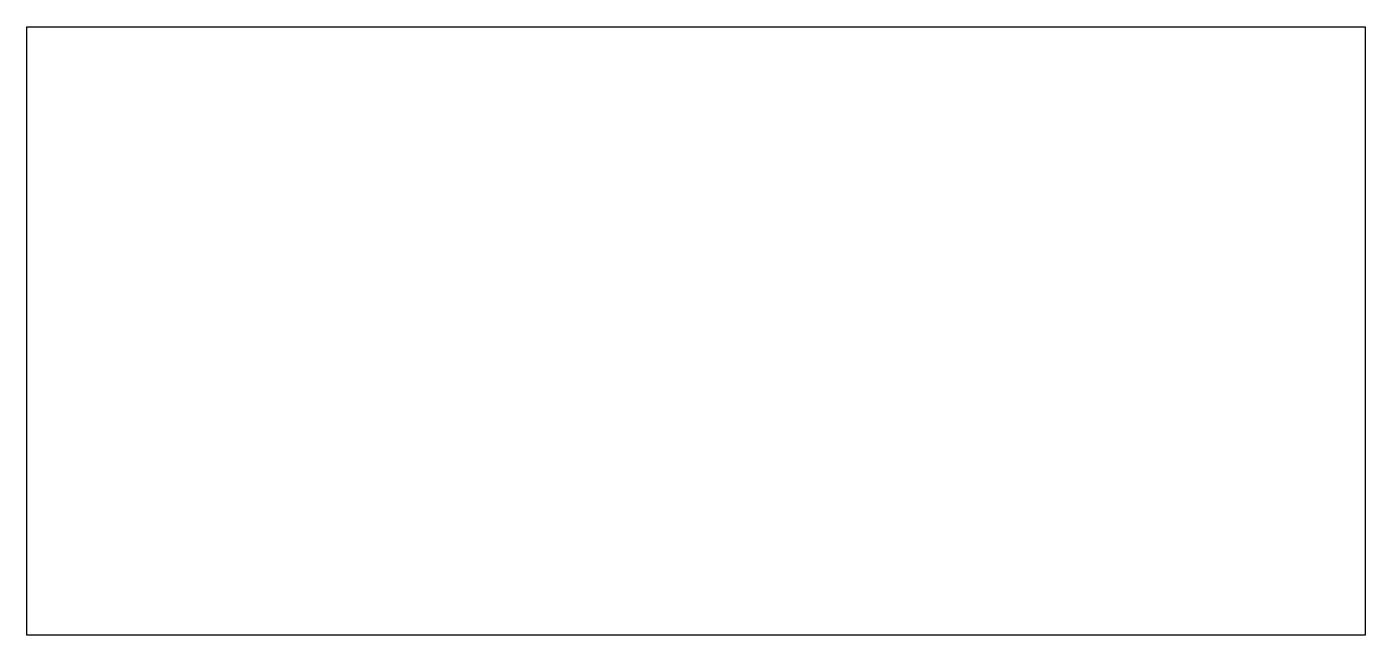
# Model space of a CAD drawing. Header units: millimetres. Extents: x 0 to 92.5, y 0 to 42.
import ezdxf

# ---------------------------------------------------------------- set-up
doc = ezdxf.new("R2010")
doc.units = ezdxf.units.MM

msp = doc.modelspace()

# ---------------------------------------------------------------- linework, layer by layer
msp.add_lwpolyline([(92.5, 42), (92.5, 42), (92.5, 42), (92.5, 0), (0, 0), (0, 42)], close=True)

doc.saveas('drawing.dxf')
